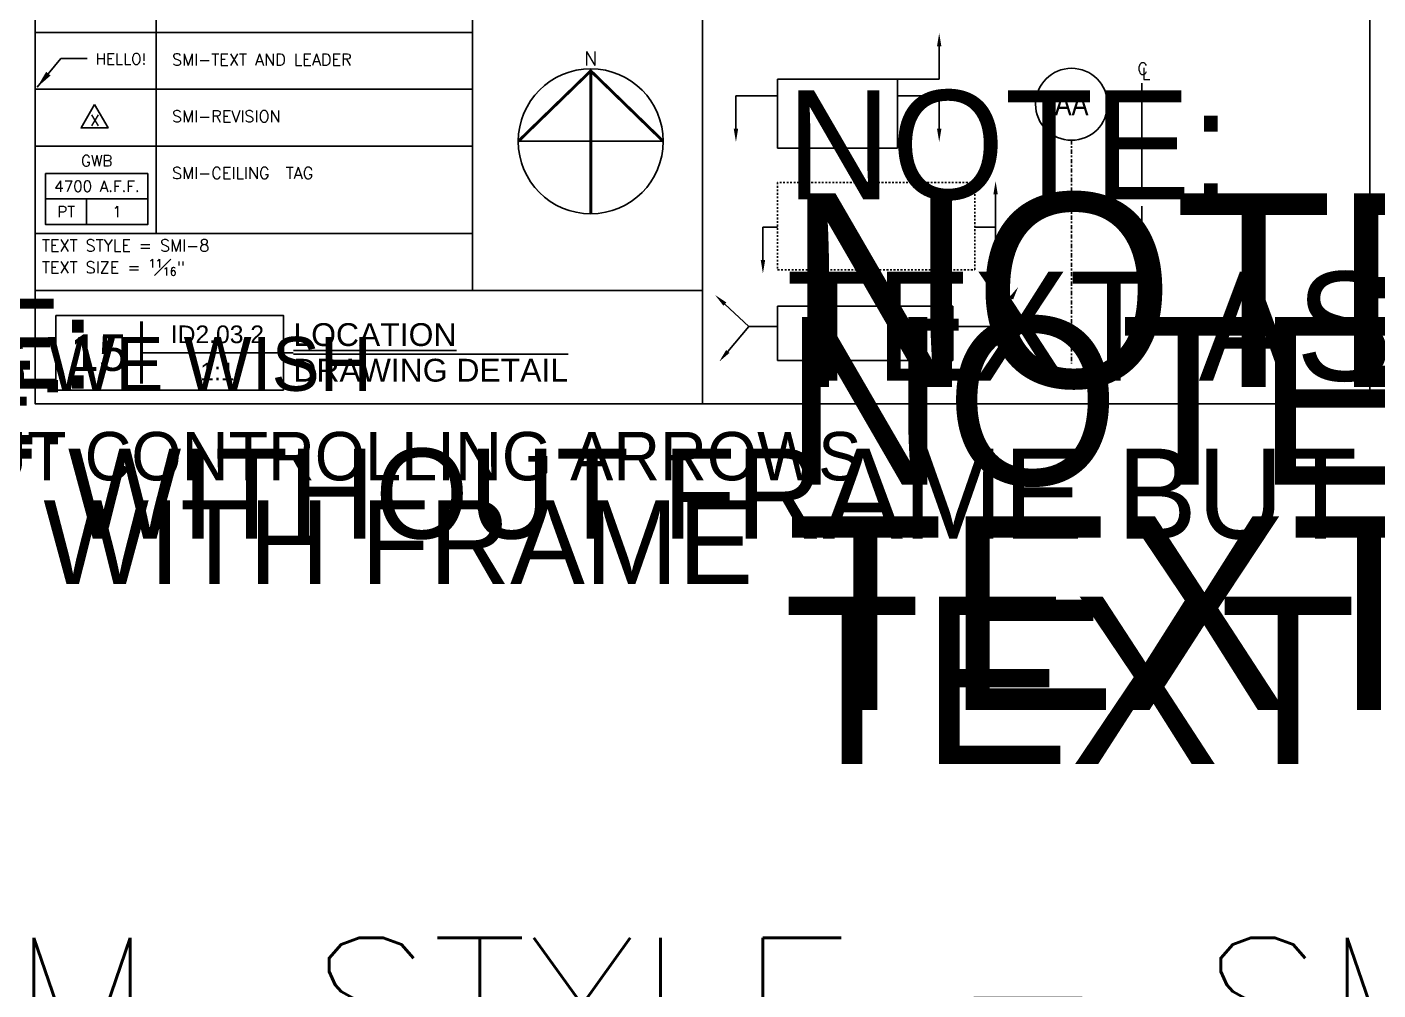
# Model space of a CAD drawing. Header units: inches. Extents: x -11160 to 9368, y -3485 to 2663.
# Drawn here: x -4987.8 to -4911, y 870.6 to 925.4 of the extents above; entities that cross this region are included whole.
import ezdxf
from ezdxf.enums import TextEntityAlignment as Align

# ---------------------------------------------------------------- set-up
doc = ezdxf.new("R2018")
doc.units = ezdxf.units.IN
doc.header["$MEASUREMENT"] = 0
doc.linetypes.add('CENTER2', pattern=[1.125, 0.75, -0.125, 0.125, -0.125])
doc.linetypes.add('HIDDEN2', pattern=[0.1875, 0.125, -0.0625])
for name, color, linetype in [('I-Anno-Code', 2, 'Continuous'), ('SM-A-NOTE', 2, 'Continuous'), ('SM-COM-TEXT', 2, 'Continuous'), ('SM-RCP-TEXT', 2, 'Continuous')]:
    doc.layers.add(name, color=color, linetype=linetype)
doc.styles.add('ATTRIBUTES-1', font='romans.shx', dxfattribs={"height": 0.082031})
doc.styles.add('Grid_STANDARD', font='ARIALN.TTF')
doc.styles.add('ROMANS65', font='ROMANS.shx', dxfattribs={"height": 6.5})
doc.styles.add('SHT_ARIAL', font='arial.ttf')
doc.styles.add('SMI-1', font='romans.shx', dxfattribs={"height": 0.082031})
doc.styles.add('SMI-8', font='romans.shx', dxfattribs={"height": 0.667969})
doc.styles.add('SMI-96', font='romans.shx', dxfattribs={"height": 8})
doc.styles.add('SMM-10', font='romans.shx', dxfattribs={"height": 20})
doc.styles.add('SMM_ARIAL', font='arial.ttf')
doc.dimstyles.new('SMI-8', dxfattribs={"dimscale": 8, "dimtxt": 0.671875, "dimasz": 0.125, "dimexe": 0.078125, "dimexo": 0.078125, "dimgap": 0.0625, "dimtad": 1, "dimdec": 4, "dimzin": 3, "dimdsep": 46, "dimlunit": 4, "dimtxsty": 'SMI-8', "dimblk": 'SMI-thick', "dimcen": 0.09375, "dimclrd": 1, "dimclre": 1, "dimclrt": 2, "dimadec": 0, "dimazin": 0, "dimtfac": 0.09375, "dimtdec": 4, "dimtmove": 2, "dimatfit": 3, "dimfxl": 0.078125, "dimfrac": 2, "dimtolj": 1, "dimtzin": 3, "dimarcsym": 0})
doc.dimstyles.new('SMI-96', dxfattribs={"dimscale": 96, "dimtxt": 8, "dimasz": 0.125, "dimexe": 0.078125, "dimexo": 0.078125, "dimgap": 0.0625, "dimtad": 1, "dimdec": 4, "dimzin": 3, "dimdsep": 46, "dimlunit": 4, "dimtxsty": 'SMI-96', "dimblk": 'SMI-thick', "dimcen": 0.09375, "dimclrd": 1, "dimclre": 1, "dimclrt": 2, "dimadec": 0, "dimazin": 0, "dimtfac": 0.09375, "dimtdec": 4, "dimtmove": 2, "dimatfit": 3, "dimfxl": 0.078125, "dimfrac": 2, "dimtolj": 1, "dimtzin": 3, "dimarcsym": 0})

# ---------------------------------------------------------------- blocks, each defined once
blk = doc.blocks.new('SMI-thick')
at = {"color": 4, "linetype": 'Continuous'}
blk.add_line((0.386, 0.386), (-0.386, -0.386), dxfattribs=at)
at = {"color": 0, "linetype": 'Continuous'}
blk.add_line((-1.0781, 0), (1.0781, 0), dxfattribs=at)
blk = doc.blocks.new('*D224')
at = {"color": 1, "lineweight": -2, "transparency": 16777216}
for p, q in [((-5034.363, 826.23), (-5034.363, 867.027)), ((-4844.889, 828.656), (-4844.889, 867.027)), ((-5022.363, 859.527), (-4856.889, 859.527))]:
    blk.add_line(p, q, dxfattribs=at)
at = {"layer": 'Defpoints', "color": 0, "transparency": 16777216}
for p in [(-4844.889, 859.527), (-4844.889, 821.156), (-5034.363, 818.73)]:
    blk.add_point(p, dxfattribs=at)
at = {"color": 1, "lineweight": -2, "transparency": 16777216, "xscale": 12, "yscale": 12, "zscale": 12, "rotation": 180}
blk.add_blockref('SMI-thick', (-5034.363, 859.527), dxfattribs=at)
at = {"color": 1, "lineweight": -2, "transparency": 16777216, "xscale": 12, "yscale": 12, "zscale": 12}
blk.add_blockref('SMI-thick', (-4844.889, 859.527), dxfattribs=at)
at = {"color": 2, "transparency": 16777216, "insert": (-4939.626, 869.527), "char_height": 8, "attachment_point": 5, "style": 'SMI-96'}
blk.add_mtext('\\A1;DIM. STYLE = SMI-96', dxfattribs=at)
blk = doc.blocks.new('*U144')
at = {"color": 1, "linetype": 'ByBlock'}
for points in [[(39.38, 0.85, 0.8, 0, 0), (39.38, 3.26, 0, 0, 0)], [(-2.66, -11, 0.8, 0, 0), (-2.66, -13.41, 0, 0, 0)], [(39.38, -11, 0.8, 0, 0), (39.38, -13.41, 0, 0, 0)]]:
    blk.add_lwpolyline(points, format="xyseb", dxfattribs=at)
for points in [[(39.38, -5.08), (39.38, 0.85)], [(0, -5.08), (-2.66, -5.08)], [(-2.66, -5.08), (-2.66, -11)], [(35.61, -5.08), (39.38, -5.08)], [(35.61, -5.08), (39.38, -5.08)], [(39.38, -5.08), (39.38, -11)]]:
    blk.add_lwpolyline(points, dxfattribs=at)
at = {"layer": 'Defpoints', "color": 67, "linetype": 'HIDDEN2'}
for p, q in [((0, 3.02), (0, -12.75)), ((35.61, 3.02), (0, 3.02)), ((35.61, -12.75), (35.61, 3.02)), ((0, -12.75), (35.61, -12.75))]:
    blk.add_line(p, q, dxfattribs=at)
at = {"layer": 'I-Anno-Code', "lineweight": 30, "flags": 104}
blk.add_attdef('Text', text='', height=2, dxfattribs=at).set_placement((1.55, 1.03), align=Align.TOP_LEFT)
blk = doc.blocks.new('*U143')
at = {"color": 0, "linetype": 'ByBlock'}
for p, q in [((0, 3.02), (0, -9.4)), ((21.66, 3.02), (0, 3.02)), ((21.66, -9.4), (21.66, 3.02)), ((0, -9.4), (21.66, -9.4))]:
    blk.add_line(p, q, dxfattribs=at)
at = {"color": 1, "linetype": 'ByBlock'}
for points in [[(29.19, 8.95, 0.8, 0, 0), (29.19, 11.35, 0, 0, 0)], [(-7.53, -5.91, 0.8, 0, 0), (-7.53, -8.31, 0, 0, 0)], [(29.19, -5.91, 0.8, 0, 0), (29.19, -8.31, 0, 0, 0)]]:
    blk.add_lwpolyline(points, format="xyseb", dxfattribs=at)
for points in [[(29.19, 3.02), (29.19, 8.95)], [(21.66, 3.02), (29.19, 3.02)], [(0, 0.02), (-7.53, 0.02)], [(-7.53, 0.02), (-7.53, -5.91)], [(21.66, 0.02), (29.19, 0.02)], [(29.19, 0.02), (29.19, -5.91)]]:
    blk.add_lwpolyline(points, dxfattribs=at)
at = {"layer": 'I-Anno-Code', "lineweight": 30, "flags": 104}
blk.add_attdef('Text', text='', height=2, dxfattribs=at).set_placement((1.55, 1.03), align=Align.TOP_LEFT)
blk = doc.blocks.new('*U148')
at = {"color": 0, "linetype": 'ByBlock'}
for p, q in [((0, 3.02), (0, -6.81)), ((31.66, 3.02), (0, 3.02)), ((31.66, -6.81), (31.66, 3.02)), ((0, -6.81), (31.66, -6.81))]:
    blk.add_line(p, q, dxfattribs=at)
at = {"color": 1, "linetype": 'ByBlock'}
for points in [[(-9.53, 3.39, 0.8, 0, 0), (-11.29, 5.02, 0, 0, 0)], [(42.2, 4.42, 0.8, 0, 0), (43.45, 6.47, 0, 0, 0)], [(-9, -5.17, 0.8, 0, 0), (-10.55, -7.01, 0, 0, 0)]]:
    blk.add_lwpolyline(points, format="xyseb", dxfattribs=at)
for points in [[(-5.18, -0.64), (-9.53, 3.39)], [(39.11, -0.64), (42.2, 4.42)], [(-5.18, -0.64), (-9, -5.17)], [(0.09, -0.64), (-5.18, -0.64)], [(0.09, -0.64), (-5.18, -0.64)], [(31.57, -0.64), (39.11, -0.64)]]:
    blk.add_lwpolyline(points, dxfattribs=at)
at = {"layer": 'I-Anno-Code', "lineweight": 30, "flags": 104}
blk.add_attdef('Text', text='', height=2, dxfattribs=at).set_placement((1.55, 1.03), align=Align.TOP_LEFT)
blk = doc.blocks.new('SMI-REVISION')
at = {"color": 2}
blk.add_lwpolyline([(2.44, 4.23), (0, 0), (4.89, 0)], close=True, dxfattribs=at)
at = {"color": 2, "style": 'ATTRIBUTES-1'}
blk.add_attdef('REV_NO.', text='', height=2, dxfattribs=at).set_placement((2.46, 0.39), align=Align.CENTER)
blk = doc.blocks.new('*U140')
at = {"color": 8, "linetype": 'CENTER2'}
blk.add_line((0, 0), (0, -40.33), dxfattribs=at)
at = {"color": 4, "linetype": 'Continuous'}
blk.add_circle((0, 6.5), 6.5, dxfattribs=at)
at = {"color": 0, "linetype": 'Continuous', "style": 'Grid_STANDARD'}
blk.add_attdef('XX', text='', height=4, dxfattribs=at).set_placement((0, 6.5), align=Align.MIDDLE_CENTER)
blk = doc.blocks.new('SMI-ceiling_tag')
at = {"color": 1}
blk.add_line((-11.08, -6.91), (-11.08, -2.3), dxfattribs=at)
blk.add_lwpolyline([(-18.46, -2.3), (0, -2.3), (0, 2.3), (-18.46, 2.3)], close=True, dxfattribs=at)
at = {"color": 3}
blk.add_lwpolyline([(-18.46, 2.3), (-18.46, -6.91), (0, -6.91), (0, 2.3), (-18.46, 2.3)], dxfattribs=at)
at = {"color": 2, "style": 'ATTRIBUTES-1'}
for tag, p in [('MATERIAL', (-9.23, 4.6)), ('C.HEIGHT', (-9.2, 0)), ('FINISH', (-14.77, -4.6)), ('NO.', (-5.54, -4.66))]:
    blk.add_attdef(tag, text='', height=2, dxfattribs=at).set_placement(p, align=Align.MIDDLE_CENTER)
blk = doc.blocks.new('SM REF TAG-L')
at = {"color": 1, "linetype": 'Continuous'}
blk.add_line((14.03, 0), (38.98, 0), dxfattribs=at)
at = {"color": 2, "linetype": 'Continuous'}
blk.add_lwpolyline([(37.38, -6.12), (0, -6.12), (0, 6.12), (37.38, 6.12)], close=True, dxfattribs=at)
at = {"color": 1, "linetype": 'Continuous', "const_width": 0.5}
blk.add_lwpolyline([(14.03, 5.15), (14.03, -5.05)], dxfattribs=at)
at = {"color": 1, "style": 'SHT_ARIAL'}
for tag, p in [('TITLE2', (39, 6.12)), ('%%UTITLE2', (39, 1.11)), ('%%OTITLE1', (39, -4.74))]:
    blk.add_attdef(tag, p, '', height=3.75, dxfattribs=at)
blk.add_attdef('NO', text='', height=6.03, dxfattribs=at).set_placement((7.02, -0.01), align=Align.MIDDLE)
at = {"color": 1, "linetype": 'Continuous', "style": 'SHT_ARIAL'}
for tag, p in [('SHEET', (26.52, 3.03)), ('SCALE', (26.52, -3.09))]:
    blk.add_attdef(tag, text='', height=2.67, dxfattribs=at).set_placement(p, align=Align.MIDDLE)
blk = doc.blocks.new('SMI-NORTH')
at = {"color": 8, "linetype": 'Continuous'}
blk.add_line((0.5156, 0), (-0.5156, 0), dxfattribs=at)
at = {"color": 8, "linetype": 'Continuous', "const_width": 0.0206}
for points in [[(-0.5156, 0), (0, 0.501), (0.5156, 0)], [(0, -0.5156), (0, 0.5053)]]:
    blk.add_lwpolyline(points, dxfattribs=at)
at = {"color": 8, "linetype": 'Continuous'}
blk.add_circle((0, 0), 0.5156, dxfattribs=at)
at = {"color": 2, "linetype": 'Continuous', "style": 'ROMANS65'}
blk.add_text('N', height=0.1005, dxfattribs=at).set_placement((-0.0486, 0.5393))
blk = doc.blocks.new('*U207')
at = {"color": 8, "linetype": 'CENTER2'}
blk.add_line((0, -0.1062), (0, -2.0993), dxfattribs=at)
at = {"color": 2, "char_height": 0.082, "style": 'SMI-1'}
for s, insert, width, attachment_point in [('C', (-0.0309, 0.039), 0.067323, 1), ('L', (0, -0.0794), 0.091696, 7)]:
    blk.add_mtext(s, dxfattribs=dict(at, insert=insert, width=width, attachment_point=attachment_point))

msp = doc.modelspace()

# ---------------------------------------------------------------- linework, layer by layer
for p, q in [((-4980.4924, 967.97266), (-4980.4924, 913.61145)), ((-4962.5016, 967.97266), (-4962.5016, 910.38144)), ((-4987.37835, 925.05789), (-4962.5016, 925.05789)), ((-4987.37835, 921.82788), (-4962.5016, 921.82788)), ((-4987.37835, 918.59788), (-4962.5016, 918.59788)), ((-4987.37835, 913.61145), (-4962.5016, 913.61145)), ((-4987.37835, 910.38144), (-4949.40412, 910.38144))]:
    msp.add_line(p, q)
at = {"color": 30}
msp.add_lwpolyline([(-4949.40412, 967.97266), (-4987.37835, 967.97266), (-4987.37835, 903.92144), (-4949.40412, 903.92144)], dxfattribs=at)
msp.add_lwpolyline([(-4949.40412, 903.92144), (-4911.42989, 903.92144), (-4911.42989, 967.97266), (-4949.40412, 967.97266)], close=True, dxfattribs=at)

# ---------------------------------------------------------------- block references
at = {"color": 1}
ref = msp.add_blockref('*U143', (-4945.12813, 921.44237), dxfattribs=dict(at, xscale=0.3149606299212598, yscale=0.3149606299212598, zscale=0.3149606299212598))
lines = msp.add_mtext('NOTE:\\PTEXT AS WE WISH', dxfattribs={"layer": 'I-Anno-Code', "insert": (-4944.63885, 921.76567), "char_height": 6.194557, "attachment_point": 1})
ref.add_attrib('Text', '', (-4944.63885, 921.76567), dxfattribs={"flags": 104}).embed_mtext(lines)
at = {"xscale": 8, "yscale": 8, "zscale": 8}
for name, p in [('SMI-NORTH', (-4955.76301, 918.86596)), ('*U207', (-4924.40318, 923.01958))]:
    msp.add_blockref(name, p, dxfattribs=at)
at = {"xscale": 0.3149606299212598, "yscale": 0.3149606299212598, "zscale": 0.3149606299212598}
for name, p, values in [('*U140', (-4928.40135, 918.92592), {'XX': 'AA'}), ('SMI-REVISION', (-4984.76684, 919.62825), {'REV_NO.': 'X'})]:
    msp.add_blockref(name, p, dxfattribs=at).add_auto_attribs(values)
ref = msp.add_blockref('*U144', (-4945.12813, 915.57259), dxfattribs=dict(xscale=0.3149606299212598, yscale=0.3149606299212598, zscale=0.3149606299212598))
lines = msp.add_mtext('NOTE: \\PTEXT WITHOUT FRAME BUT CONTROLLING ARROWS', dxfattribs={"layer": 'I-Anno-Code', "insert": (-4944.63885, 915.89589), "char_height": 11.0198284, "attachment_point": 1})
ref.add_attrib('Text', '', (-4944.63885, 915.89589), dxfattribs={"flags": 104}).embed_mtext(lines)
at = {"color": 1}
ref = msp.add_blockref('*U143', (-5005.15739, 912.6819), dxfattribs=dict(at, xscale=0.1574803149606299, yscale=0.1574803149606299, zscale=0.1574803149606299))
lines = msp.add_mtext('NOTE:\\PTEXT AS WE WISH', dxfattribs={"layer": 'I-Anno-Code', "insert": (-5004.91276, 912.84355), "char_height": 3.0672471, "attachment_point": 1})
ref.add_attrib('Text', '', (-5004.91276, 912.84355), dxfattribs={"flags": 104}).embed_mtext(lines)
ref = msp.add_blockref('*U144', (-5005.15739, 909.74701), dxfattribs=dict(xscale=0.1574803149606299, yscale=0.1574803149606299, zscale=0.1574803149606299))
lines = msp.add_mtext('NOTE: \\PTEXT WITHOUT FRAME BUT CONTROLLING ARROWS', dxfattribs={"layer": 'I-Anno-Code', "insert": (-5004.91276, 909.90866), "char_height": 5.1179577, "attachment_point": 1})
ref.add_attrib('Text', '', (-5004.91276, 909.90866), dxfattribs={"flags": 104}).embed_mtext(lines)
ref = msp.add_blockref('SM REF TAG-L', (-4986.19455, 906.83057), dxfattribs=dict(xscale=0.3464566929133859, yscale=0.3464566929133859, zscale=0.3464566929133859))
ref.add_attrib('SHEET', 'ID2.03.2', dxfattribs={"color": 1, "linetype": 'Continuous', "height": 1.004724, "style": 'SMM_ARIAL'}).set_placement((-4977.00778, 907.88023), align=Align.MIDDLE)
ref.add_attrib('%%UTITLE2', '%%uLOCATION', (-4972.68296, 907.21523), dxfattribs={"color": 1, "height": 1.2992126, "style": 'SMM_ARIAL'})
ref.add_attrib('%%OTITLE1', '%%oDRAWING DETAIL', (-4972.68296, 905.1874), dxfattribs={"color": 1, "height": 1.2992126, "style": 'SMM_ARIAL'})
ref.add_attrib('SCALE', '1:1', dxfattribs={"color": 1, "linetype": 'Continuous', "height": 1.004724, "style": 'SMM_ARIAL'}).set_placement((-4977.00778, 905.76143), align=Align.MIDDLE)
ref.add_attrib('NO', '15', dxfattribs={"color": 1, "height": 2.087891, "style": 'SMM_ARIAL'}).set_placement((-4983.76356, 906.82845), align=Align.MIDDLE)
ref = msp.add_blockref('*U144', (-5035.63699, 906.83422), dxfattribs=dict(xscale=0.07874015748031496, yscale=0.07874015748031496, zscale=0.07874015748031496))
lines = msp.add_mtext('NOTE: \\PTEXT WITHOUT FRAME BUT CONTROLLING ARROWS', dxfattribs={"layer": 'I-Anno-Code', "insert": (-5035.51467, 906.91505), "char_height": 2.7544586, "attachment_point": 1})
ref.add_attrib('Text', '', (-5035.51467, 906.91505), dxfattribs={"flags": 104}).embed_mtext(lines)
at = {"layer": 'SM-COM-TEXT', "color": 3}
ref = msp.add_blockref('*U148', (-4945.12813, 908.53413), dxfattribs=dict(at, xscale=0.3149606299212598, yscale=0.3149606299212598, zscale=0.3149606299212598))
lines = msp.add_mtext('NOTE:\\PTEXT WITH FRAME', dxfattribs={"layer": 'SM-A-NOTE', "insert": (-4944.78883, 908.85743), "char_height": 9.5385385, "attachment_point": 1})
ref.add_attrib('Text', '', (-4944.78883, 908.85743), dxfattribs={"flags": 104}).embed_mtext(lines)
ref = msp.add_blockref('*U148', (-5005.15739, 906.22778), dxfattribs=dict(at, xscale=0.1574803149606299, yscale=0.1574803149606299, zscale=0.1574803149606299))
lines = msp.add_mtext('NOTE:\\PTEXT WITH FRAME', dxfattribs={"layer": 'SM-A-NOTE', "insert": (-5004.98775, 906.38944), "char_height": 4.7692693, "attachment_point": 1})
ref.add_attrib('Text', '', (-5004.98775, 906.38944), dxfattribs={"flags": 104}).embed_mtext(lines)
at = {"layer": 'SM-RCP-TEXT'}
ref = msp.add_blockref('SMI-ceiling_tag', (-4980.96901, 916.30649), dxfattribs=dict(at, xscale=0.3149606299212598, yscale=0.3149606299212598, zscale=0.3149606299212598))
ref.add_attrib('NO.', '1', dxfattribs={"layer": '0', "color": 2, "height": 0.63, "style": 'ATTRIBUTES-1'}).set_placement((-4982.71311, 914.85613), align=Align.MIDDLE_CENTER)
ref.add_attrib('FINISH', 'PT', dxfattribs={"layer": '0', "color": 2, "height": 0.63, "style": 'ATTRIBUTES-1'}).set_placement((-4985.61993, 914.85613), align=Align.MIDDLE_CENTER)
ref.add_attrib('MATERIAL', 'GWB', dxfattribs={"layer": '0', "color": 2, "height": 0.63, "style": 'ATTRIBUTES-1'}).set_placement((-4983.87584, 917.75685), align=Align.MIDDLE_CENTER)
ref.add_attrib('C.HEIGHT', '4700 A.F.F.', dxfattribs={"layer": '0', "color": 2, "height": 0.63, "style": 'ATTRIBUTES-1'}).set_placement((-4983.86676, 916.30649), align=Align.MIDDLE_CENTER)

# ---------------------------------------------------------------- texts
at = {"color": 2, "insert": (-4983.94107, 923.869), "char_height": 0.629921, "width": 7.8740157, "attachment_point": 1, "style": 'SMM-10'}
msp.add_mtext('HELLO!', dxfattribs=at)
at = {"color": 2, "char_height": 0.6679688, "attachment_point": 7, "style": 'SMI-8'}
for s, insert in [('SMI-TEXT AND LEADER', (-4979.59344, 923.18141)), ('SMI-REVISION', (-4979.59344, 919.95141)), ('SMI-CEILING  TAG', (-4979.59344, 916.7214)), ('\\A1;TEXT STYLE = SMI-8\\PTEXT SIZE = {\\H0.7x;\\S11#16;}"', (-4986.99984, 911.22027))]:
    msp.add_mtext(s, dxfattribs=dict(at, insert=insert))

# ---------------------------------------------------------------- dimensions: what is measured, and where the dimension line sits
at = {"color": 0}
dim = msp.add_linear_dim(base=(-4844.88893, 859.52727), p1=(-5034.36343, 818.72997), p2=(-4844.88893, 821.15643), text='DIM. STYLE = SMI-96', dimstyle='SMI-96', dxfattribs=at)
dim.commit()
dim.dimension.update_dxf_attribs({"geometry": '*D224', "text_midpoint": (-4939.62618, 869.52727)})

# ---------------------------------------------------------------- leaders
at = {"color": 0, "ltscale": 0.5}
msp.add_leader([(-4987.26929, 921.94538), (-4985.91388, 923.569), (-4984.42107, 923.569)], dimstyle='SMI-8', dxfattribs=at)

doc.saveas('drawing.dxf')
